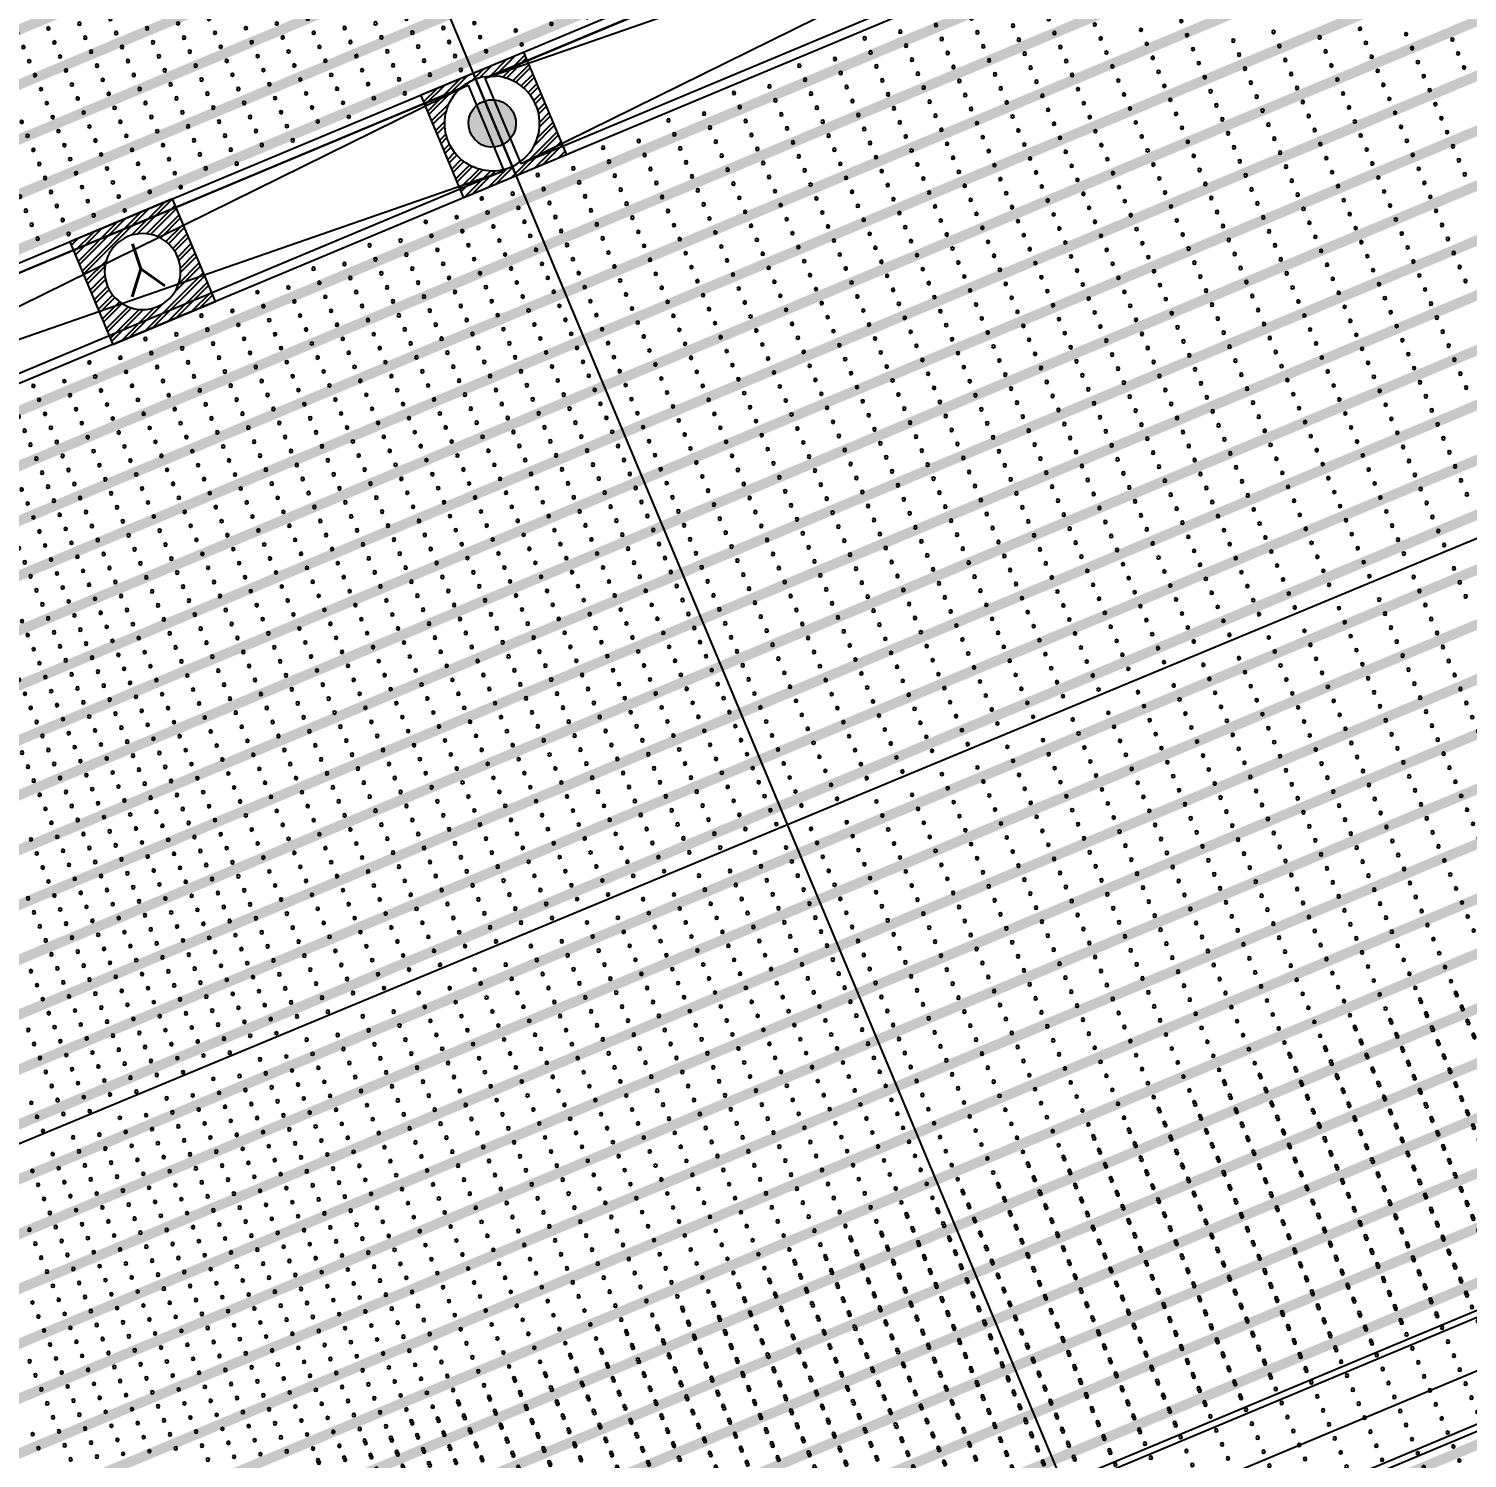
# Model space of a CAD drawing. Header units: millimetres. Extents: x 712803 to 922331, y -1382701 to -1225629.
# Drawn here: x 814440 to 817281, y -1276238 to -1273414 of the extents above; entities that cross this region are included whole.
import ezdxf

# ---------------------------------------------------------------- set-up
doc = ezdxf.new("R2010")
doc.units = ezdxf.units.MM
doc.header["$LTSCALE"] = 10
doc.header["$MEASUREMENT"] = 0
doc.linetypes.add('CENTER', pattern=[50.8, 31.75, -6.35, 6.35, -6.35])
for name, color, linetype in [('I—平顶—分格线', 8, 'Continuous'), ('I—平顶—喷淋', 21, 'Continuous'), ('I—平顶—暖通', 144, 'Continuous'), ('I—平顶—灯具', 62, 'Continuous'), ('I—平顶—烟感', 144, 'Continuous'), ('I—平顶—造型', 122, 'Continuous')]:
    doc.layers.add(name, color=color, linetype=linetype)
doc.styles.add('平顶图图例(客房区A2）$0$HZDX', font='ROMANS.shx', dxfattribs={"width": 0.8, "bigfont": 'hztxt.shx'})

# ---------------------------------------------------------------- blocks, each defined once
blk = doc.blocks.new('7890')
at = {"layer": 'I—平顶—分格线', "color": 1}
for centre in [(-2890, -20), (-2750, -20), (-2610, -20), (-2470, -20), (-2330, -20), (-2190, -20), (-2050, -20), (-2960, -35), (-2890, -50), (-2820, -35), (-2750, -50), (-2680, -35), (-2610, -50), (-2540, -35), (-2470, -50), (-2400, -35), (-2330, -50), (-2260, -35), (-2190, -50), (-2120, -35), (-2050, -50), (-1980, -35), (-2960, -65), (-2890, -80), (-2820, -65), (-2750, -80), (-2680, -65), (-2610, -80), (-2540, -65), (-2470, -80), (-2400, -65), (-2330, -80), (-2260, -65), (-2190, -80), (-2120, -65), (-2050, -80), (-1980, -65), (-2960, -95), (-2890, -110), (-2820, -95), (-2750, -110), (-2680, -95), (-2610, -110), (-2540, -95), (-2470, -110), (-2400, -95), (-2330, -110), (-2260, -95), (-2190, -110), (-2120, -95), (-2050, -110), (-1980, -95), (-2960, -125), (-2890, -140), (-2820, -125), (-2750, -140), (-2680, -125), (-2610, -140), (-2540, -125), (-2470, -140), (-2400, -125), (-2330, -140), (-2260, -125), (-2190, -140), (-2120, -125), (-2050, -140), (-1980, -125), (-2960, -155), (-2890, -170), (-2820, -155), (-2750, -170), (-2680, -155), (-2610, -170), (-2540, -155), (-2470, -170), (-2400, -155), (-2330, -170), (-2260, -155), (-2190, -170), (-2120, -155), (-2050, -170), (-1980, -155), (-2960, -185), (-2890, -200), (-2820, -185), (-2750, -200), (-2680, -185), (-2610, -200), (-2540, -185), (-2470, -200), (-2400, -185), (-2330, -200), (-2260, -185), (-2190, -200), (-2120, -185), (-2050, -200), (-1980, -185), (-2960, -215), (-2890, -230), (-2820, -215), (-2750, -230), (-2680, -215), (-2610, -230), (-2540, -215), (-2470, -230), (-2400, -215), (-2330, -230), (-2260, -215), (-2190, -230), (-2120, -215), (-2050, -230), (-1980, -215), (-2960, -245), (-2820, -245), (-2680, -245), (-2540, -245), (-2400, -245), (-2260, -245), (-2120, -245), (-1980, -245), (-2960, -275), (-2890, -260), (-2820, -275), (-2750, -260), (-2680, -275), (-2610, -260), (-2540, -275), (-2470, -260), (-2400, -275), (-2330, -260), (-2260, -275), (-2190, -260), (-2120, -275), (-2050, -260), (-1980, -275), (-2960, -305), (-2890, -290), (-2820, -305), (-2750, -290), (-2680, -305), (-2610, -290), (-2540, -305), (-2470, -290), (-2400, -305), (-2330, -290), (-2260, -305), (-2190, -290), (-2120, -305), (-2050, -290), (-1980, -305), (-2960, -335), (-2890, -320), (-2820, -335), (-2750, -320), (-2680, -335), (-2610, -320), (-2540, -335), (-2470, -320), (-2400, -335), (-2330, -320), (-2260, -335), (-2190, -320), (-2120, -335), (-2050, -320), (-1980, -335), (-2960, -365), (-2890, -350), (-2820, -365), (-2750, -350), (-2680, -365), (-2610, -350), (-2540, -365), (-2470, -350), (-2400, -365), (-2330, -350), (-2260, -365), (-2190, -350), (-2120, -365), (-2050, -350), (-1980, -365), (-2960, -395), (-2890, -380), (-2820, -395), (-2750, -380), (-2680, -395), (-2610, -380), (-2540, -395), (-2470, -380), (-2400, -395), (-2330, -380), (-2260, -395), (-2190, -380), (-2120, -395), (-2050, -380), (-1980, -395), (-2960, -425), (-2890, -410), (-2820, -425), (-2750, -410), (-2680, -425), (-2610, -410), (-2540, -425), (-2470, -410), (-2400, -425), (-2330, -410), (-2260, -425), (-2190, -410), (-2120, -425), (-2050, -410), (-1980, -425), (-2960, -455), (-2890, -440), (-2820, -455), (-2750, -440), (-2680, -455), (-2610, -440), (-2540, -455), (-2470, -440), (-2400, -455), (-2330, -440), (-2260, -455), (-2190, -440), (-2120, -455), (-2050, -440), (-1980, -455), (-2960, -485), (-2890, -470), (-2820, -485), (-2750, -470), (-2680, -485), (-2610, -470), (-2540, -485), (-2470, -470), (-2400, -485), (-2330, -470), (-2260, -485), (-2190, -470), (-2120, -485), (-2050, -470), (-1980, -485), (-2890, -500), (-2750, -500), (-2610, -500), (-2470, -500), (-2330, -500), (-2190, -500), (-2050, -500), (-2960, -515), (-2890, -530), (-2820, -515), (-2750, -530), (-2680, -515), (-2610, -530), (-2540, -515), (-2470, -530), (-2400, -515), (-2330, -530), (-2260, -515), (-2190, -530), (-2120, -515), (-2050, -530), (-1980, -515), (-2960, -545), (-2890, -560), (-2820, -545), (-2750, -560), (-2680, -545), (-2610, -560), (-2540, -545), (-2470, -560), (-2400, -545), (-2330, -560), (-2260, -545), (-2190, -560), (-2120, -545), (-2050, -560), (-1980, -545), (-2960, -575), (-2890, -590), (-2820, -575), (-2750, -590), (-2680, -575), (-2610, -590), (-2540, -575), (-2470, -590), (-2400, -575), (-2330, -590), (-2260, -575), (-2190, -590), (-2120, -575), (-2050, -590), (-1980, -575), (-2960, -605), (-2890, -620), (-2820, -605), (-2750, -620), (-2680, -605), (-2610, -620), (-2540, -605), (-2470, -620), (-2400, -605), (-2330, -620), (-2260, -605), (-2190, -620), (-2120, -605), (-2050, -620), (-1980, -605), (-2960, -635), (-2890, -650), (-2820, -635), (-2750, -650), (-2680, -635), (-2610, -650), (-2540, -635), (-2470, -650), (-2400, -635), (-2330, -650), (-2260, -635), (-2190, -650), (-2120, -635), (-2050, -650), (-1980, -635), (-2960, -665), (-2890, -680), (-2820, -665), (-2750, -680), (-2680, -665), (-2610, -680), (-2540, -665), (-2470, -680), (-2400, -665), (-2330, -680), (-2260, -665), (-2190, -680), (-2120, -665), (-2050, -680), (-1980, -665), (-2960, -695), (-2890, -710), (-2820, -695), (-2750, -710), (-2680, -695), (-2610, -710), (-2540, -695), (-2470, -710), (-2400, -695), (-2330, -710), (-2260, -695), (-2190, -710), (-2120, -695), (-2050, -710), (-1980, -695), (-2960, -725), (-2890, -740), (-2820, -725), (-2750, -740), (-2680, -725), (-2610, -740), (-2540, -725), (-2470, -740), (-2400, -725), (-2330, -740), (-2260, -725), (-2190, -740), (-2120, -725), (-2050, -740), (-1980, -725), (-2960, -755), (-2890, -770), (-2820, -755), (-2750, -770), (-2680, -755), (-2610, -770), (-2540, -755), (-2470, -770), (-2400, -755), (-2330, -770), (-2260, -755), (-2190, -770), (-2120, -755), (-2050, -770), (-1980, -755), (-2960, -785), (-2820, -785), (-2680, -785), (-2540, -785), (-2400, -785), (-2260, -785), (-2120, -785), (-1980, -785), (-2960, -815), (-2890, -800), (-2820, -815), (-2750, -800), (-2680, -815), (-2610, -800), (-2540, -815), (-2470, -800), (-2400, -815), (-2330, -800), (-2260, -815), (-2190, -800), (-2120, -815), (-2050, -800), (-1980, -815), (-2960, -845), (-2890, -830), (-2820, -845), (-2750, -830), (-2680, -845), (-2610, -830), (-2540, -845), (-2470, -830), (-2400, -845), (-2330, -830), (-2260, -845), (-2190, -830), (-2120, -845), (-2050, -830), (-1980, -845), (-2960, -875), (-2890, -860), (-2820, -875), (-2750, -860), (-2680, -875), (-2610, -860), (-2540, -875), (-2470, -860), (-2400, -875), (-2330, -860), (-2260, -875), (-2190, -860), (-2120, -875), (-2050, -860), (-1980, -875), (-2960, -905), (-2890, -890), (-2820, -905), (-2750, -890), (-2680, -905), (-2610, -890), (-2540, -905), (-2470, -890), (-2400, -905), (-2330, -890), (-2260, -905), (-2190, -890), (-2120, -905), (-2050, -890), (-1980, -905), (-2960, -935), (-2890, -920), (-2820, -935), (-2750, -920), (-2680, -935), (-2610, -920), (-2540, -935), (-2470, -920), (-2400, -935), (-2330, -920), (-2260, -935), (-2190, -920), (-2120, -935), (-2050, -920), (-1980, -935), (-2960, -965), (-2890, -950), (-2820, -965), (-2750, -950), (-2680, -965), (-2610, -950), (-2540, -965), (-2470, -950), (-2400, -965), (-2330, -950), (-2260, -965), (-2190, -950), (-2120, -965), (-2050, -950), (-1980, -965), (-2960, -995), (-2890, -980), (-2820, -995), (-2750, -980), (-2680, -995), (-2610, -980), (-2540, -995), (-2470, -980), (-2400, -995), (-2330, -980), (-2260, -995), (-2190, -980), (-2120, -995), (-2050, -980), (-1980, -995), (-2960, -1025), (-2890, -1010), (-2820, -1025), (-2750, -1010), (-2680, -1025), (-2610, -1010), (-2540, -1025), (-2470, -1010), (-2400, -1025), (-2330, -1010), (-2260, -1025), (-2190, -1010), (-2120, -1025), (-2050, -1010), (-1980, -1025), (-2890, -1040), (-2750, -1040), (-2610, -1040), (-2470, -1040), (-2330, -1040), (-2190, -1040), (-2050, -1040), (-2960, -1055), (-2890, -1070), (-2820, -1055), (-2750, -1070), (-2680, -1055), (-2610, -1070), (-2540, -1055), (-2470, -1070), (-2400, -1055), (-2330, -1070), (-2260, -1055), (-2190, -1070), (-2120, -1055), (-2050, -1070), (-1980, -1055), (-2960, -1085), (-2890, -1100), (-2820, -1085), (-2750, -1100), (-2680, -1085), (-2610, -1100), (-2540, -1085), (-2470, -1100), (-2400, -1085), (-2330, -1100), (-2260, -1085), (-2190, -1100), (-2120, -1085), (-2050, -1100), (-1980, -1085), (-2960, -1115), (-2890, -1130), (-2820, -1115), (-2750, -1130), (-2680, -1115), (-2610, -1130), (-2540, -1115), (-2470, -1130), (-2400, -1115), (-2330, -1130), (-2260, -1115), (-2190, -1130), (-2120, -1115), (-2050, -1130), (-1980, -1115), (-2960, -1145), (-2890, -1160), (-2820, -1145), (-2750, -1160), (-2680, -1145), (-2610, -1160), (-2540, -1145), (-2470, -1160), (-2400, -1145), (-2330, -1160), (-2260, -1145), (-2190, -1160), (-2120, -1145), (-2050, -1160), (-1980, -1145), (-2960, -1175), (-2890, -1190), (-2820, -1175), (-2750, -1190), (-2680, -1175), (-2610, -1190), (-2540, -1175), (-2470, -1190), (-2400, -1175), (-2330, -1190), (-2260, -1175), (-2190, -1190), (-2120, -1175), (-2050, -1190), (-1980, -1175), (-2960, -1205), (-2890, -1220), (-2820, -1205), (-2750, -1220), (-2680, -1205), (-2610, -1220), (-2540, -1205), (-2470, -1220), (-2400, -1205), (-2330, -1220), (-2260, -1205), (-2190, -1220), (-2120, -1205), (-2050, -1220), (-1980, -1205), (-2960, -1235), (-2890, -1250), (-2820, -1235), (-2750, -1250), (-2680, -1235), (-2610, -1250), (-2540, -1235), (-2470, -1250), (-2400, -1235), (-2330, -1250), (-2260, -1235), (-2190, -1250), (-2120, -1235), (-2050, -1250), (-1980, -1235), (-2960, -1265), (-2890, -1280), (-2820, -1265), (-2750, -1280), (-2680, -1265), (-2610, -1280), (-2540, -1265), (-2470, -1280), (-2400, -1265), (-2330, -1280), (-2260, -1265), (-2190, -1280), (-2120, -1265), (-2050, -1280), (-1980, -1265), (-2960, -1295), (-2890, -1310), (-2820, -1295), (-2750, -1310), (-2680, -1295), (-2610, -1310), (-2540, -1295), (-2470, -1310), (-2400, -1295), (-2330, -1310), (-2260, -1295), (-2190, -1310), (-2120, -1295), (-2050, -1310), (-1980, -1295), (-2960, -1325), (-2820, -1325), (-2680, -1325), (-2540, -1325), (-2400, -1325), (-2260, -1325), (-2120, -1325), (-1980, -1325), (-2960, -1355), (-2890, -1340), (-2820, -1355), (-2750, -1340), (-2680, -1355), (-2610, -1340), (-2540, -1355), (-2470, -1340), (-2400, -1355), (-2330, -1340), (-2260, -1355), (-2190, -1340), (-2120, -1355), (-2050, -1340), (-1980, -1355), (-2960, -1385), (-2890, -1370), (-2820, -1385), (-2750, -1370), (-2680, -1385), (-2610, -1370), (-2540, -1385), (-2470, -1370), (-2400, -1385), (-2330, -1370), (-2260, -1385), (-2190, -1370), (-2120, -1385), (-2050, -1370), (-1980, -1385)]:
    blk.add_circle(centre, 3, dxfattribs=at)
at = {"layer": 'I—平顶—分格线', "color": 3}
for centre in [(-1910, -20), (-1750, -20), (-1590, -20), (-1910, -50), (-1830, -35), (-1750, -50), (-1670, -35), (-1590, -50), (-1910, -80), (-1830, -65), (-1750, -80), (-1670, -65), (-1590, -80), (-1910, -110), (-1830, -95), (-1750, -110), (-1670, -95), (-1590, -110), (-1510, -95), (-1910, -140), (-1830, -125), (-1750, -140), (-1670, -125), (-1590, -140), (-1510, -125), (-1910, -170), (-1830, -155), (-1750, -170), (-1670, -155), (-1590, -170), (-1510, -155), (-1910, -200), (-1830, -185), (-1750, -200), (-1670, -185), (-1590, -200), (-1510, -185), (-1910, -230), (-1830, -215), (-1750, -230), (-1670, -215), (-1590, -230), (-1510, -215), (-1830, -245), (-1670, -245), (-1510, -245), (-1910, -260), (-1830, -275), (-1750, -260), (-1670, -275), (-1590, -260), (-1510, -275), (-1910, -290), (-1830, -305), (-1750, -290), (-1670, -305), (-1590, -290), (-1510, -305), (-1430, -290), (-1910, -320), (-1830, -335), (-1750, -320), (-1670, -335), (-1590, -320), (-1510, -335), (-1430, -320), (-1910, -350), (-1830, -365), (-1750, -350), (-1670, -365), (-1590, -350), (-1510, -365), (-1430, -350), (-1910, -380), (-1830, -395), (-1750, -380), (-1670, -395), (-1590, -380), (-1510, -395), (-1430, -380), (-1910, -410), (-1830, -425), (-1750, -410), (-1670, -425), (-1590, -410), (-1510, -425), (-1430, -410), (-1910, -440), (-1830, -455), (-1750, -440), (-1670, -455), (-1590, -440), (-1510, -455), (-1430, -440), (-1910, -470), (-1830, -485), (-1750, -470), (-1670, -485), (-1590, -470), (-1510, -485), (-1430, -470), (-1350, -485), (-1910, -500), (-1750, -500), (-1590, -500), (-1430, -500), (-1910, -530), (-1830, -515), (-1750, -530), (-1670, -515), (-1590, -530), (-1510, -515), (-1430, -530), (-1350, -515), (-1910, -560), (-1830, -545), (-1750, -560), (-1670, -545), (-1590, -560), (-1510, -545), (-1430, -560), (-1350, -545), (-1910, -590), (-1830, -575), (-1750, -590), (-1670, -575), (-1590, -590), (-1510, -575), (-1430, -590), (-1350, -575), (-1910, -620), (-1830, -605), (-1750, -620), (-1670, -605), (-1590, -620), (-1510, -605), (-1430, -620), (-1350, -605), (-1910, -650), (-1830, -635), (-1750, -650), (-1670, -635), (-1590, -650), (-1510, -635), (-1430, -650), (-1350, -635), (-1910, -680), (-1830, -665), (-1750, -680), (-1670, -665), (-1590, -680), (-1510, -665), (-1430, -680), (-1350, -665), (-1270, -680), (-1910, -710), (-1830, -695), (-1750, -710), (-1670, -695), (-1590, -710), (-1510, -695), (-1430, -710), (-1350, -695), (-1270, -710), (-1910, -740), (-1830, -725), (-1750, -740), (-1670, -725), (-1590, -740), (-1510, -725), (-1430, -740), (-1350, -725), (-1270, -740), (-1910, -770), (-1830, -755), (-1750, -770), (-1670, -755), (-1590, -770), (-1510, -755), (-1430, -770), (-1350, -755), (-1270, -770), (-1830, -785), (-1670, -785), (-1510, -785), (-1350, -785), (-1910, -800), (-1830, -815), (-1750, -800), (-1670, -815), (-1590, -800), (-1510, -815), (-1430, -800), (-1350, -815), (-1270, -800), (-1910, -830), (-1830, -845), (-1750, -830), (-1670, -845), (-1590, -830), (-1510, -845), (-1430, -830), (-1350, -845), (-1270, -830), (-1910, -860), (-1830, -875), (-1750, -860), (-1670, -875), (-1590, -860), (-1510, -875), (-1430, -860), (-1350, -875), (-1270, -860), (-1190, -875), (-1910, -890), (-1830, -905), (-1750, -890), (-1670, -905), (-1590, -890), (-1510, -905), (-1430, -890), (-1350, -905), (-1270, -890), (-1190, -905), (-1910, -920), (-1830, -935), (-1750, -920), (-1670, -935), (-1590, -920), (-1510, -935), (-1430, -920), (-1350, -935), (-1270, -920), (-1190, -935), (-1910, -950), (-1830, -965), (-1750, -950), (-1670, -965), (-1590, -950), (-1510, -965), (-1430, -950), (-1350, -965), (-1270, -950), (-1910, -980), (-1830, -995), (-1750, -980), (-1670, -995), (-1590, -980), (-1510, -995), (-1430, -980), (-1350, -995), (-1270, -980), (-1910, -1010), (-1830, -1025), (-1750, -1010), (-1670, -1025), (-1590, -1010), (-1510, -1025), (-1430, -1010), (-1350, -1025), (-1910, -1040), (-1750, -1040), (-1590, -1040), (-1430, -1040), (-1910, -1070), (-1830, -1055), (-1750, -1070), (-1670, -1055), (-1590, -1070), (-1510, -1055), (-1910, -1100), (-1830, -1085), (-1750, -1100), (-1670, -1085), (-1590, -1100), (-1510, -1085), (-1910, -1130), (-1830, -1115), (-1750, -1130), (-1670, -1115), (-1910, -1160), (-1830, -1145), (-1750, -1160), (-1670, -1145), (-1910, -1190), (-1830, -1175), (-1750, -1190), (-1670, -1175), (-1910, -1220), (-1830, -1205), (-1750, -1220), (-1670, -1205), (-1910, -1250), (-1830, -1235), (-1750, -1250), (-1670, -1235), (-1910, -1280), (-1830, -1265), (-1750, -1280), (-1670, -1265), (-1910, -1310), (-1830, -1295), (-1750, -1310), (-1670, -1295), (-1590, -1310), (-1830, -1325), (-1670, -1325), (-1910, -1340), (-1830, -1355), (-1750, -1340), (-1670, -1355), (-1590, -1340), (-1910, -1370), (-1830, -1385), (-1750, -1370), (-1670, -1385), (-1590, -1370)]:
    blk.add_circle(centre, 3, dxfattribs=at)
blk = doc.blocks.new('4560')
at = {"layer": 'I—平顶—分格线', "color": 3}
for centre in [(-1590, -20), (-1490, -20), (-1390, -20), (-1290, -20), (-1190, -20), (-1090, -20), (-1590, -50), (-1540, -35), (-1490, -50), (-1440, -35), (-1390, -50), (-1340, -35), (-1290, -50), (-1240, -35), (-1190, -50), (-1140, -35), (-1090, -50), (-1590, -80), (-1540, -65), (-1490, -80), (-1440, -65), (-1390, -80), (-1340, -65), (-1290, -80), (-1240, -65), (-1190, -80), (-1140, -65), (-1090, -80), (-1540, -95), (-1490, -110), (-1440, -95), (-1390, -110), (-1340, -95), (-1290, -110), (-1240, -95), (-1190, -110), (-1140, -95), (-1090, -110), (-1540, -125), (-1490, -140), (-1440, -125), (-1390, -140), (-1340, -125), (-1290, -140), (-1240, -125), (-1190, -140), (-1140, -125), (-1090, -140), (-1540, -155), (-1490, -170), (-1440, -155), (-1390, -170), (-1340, -155), (-1290, -170), (-1240, -155), (-1190, -170), (-1140, -155), (-1090, -170), (-1540, -185), (-1490, -200), (-1440, -185), (-1390, -200), (-1340, -185), (-1290, -200), (-1240, -185), (-1190, -200), (-1140, -185), (-1090, -200), (-1540, -215), (-1490, -230), (-1440, -215), (-1390, -230), (-1340, -215), (-1290, -230), (-1240, -215), (-1190, -230), (-1140, -215), (-1090, -230), (-1440, -245), (-1340, -245), (-1240, -245), (-1140, -245), (-1490, -260), (-1440, -275), (-1390, -260), (-1340, -275), (-1290, -260), (-1240, -275), (-1190, -260), (-1140, -275), (-1090, -260), (-1490, -290), (-1440, -305), (-1390, -290), (-1340, -305), (-1290, -290), (-1240, -305), (-1190, -290), (-1140, -305), (-1090, -290), (-1490, -320), (-1440, -335), (-1390, -320), (-1340, -335), (-1290, -320), (-1240, -335), (-1190, -320), (-1140, -335), (-1090, -320), (-1440, -365), (-1390, -350), (-1340, -365), (-1290, -350), (-1240, -365), (-1190, -350), (-1140, -365), (-1090, -350), (-1440, -395), (-1390, -380), (-1340, -395), (-1290, -380), (-1240, -395), (-1190, -380), (-1140, -395), (-1090, -380), (-1440, -425), (-1390, -410), (-1340, -425), (-1290, -410), (-1240, -425), (-1190, -410), (-1140, -425), (-1090, -410), (-1440, -455), (-1390, -440), (-1340, -455), (-1290, -440), (-1240, -455), (-1190, -440), (-1140, -455), (-1090, -440), (-1390, -470), (-1340, -485), (-1290, -470), (-1240, -485), (-1190, -470), (-1140, -485), (-1090, -470), (-1390, -500), (-1290, -500), (-1190, -500), (-1090, -500), (-1390, -530), (-1340, -515), (-1290, -530), (-1240, -515), (-1190, -530), (-1140, -515), (-1090, -530), (-1390, -560), (-1340, -545), (-1290, -560), (-1240, -545), (-1190, -560), (-1140, -545), (-1090, -560), (-1340, -575), (-1290, -590), (-1240, -575), (-1190, -590), (-1140, -575), (-1090, -590), (-1340, -605), (-1290, -620), (-1240, -605), (-1190, -620), (-1140, -605), (-1090, -620), (-1390, -650), (-1340, -635), (-1290, -650), (-1240, -635), (-1190, -650), (-1140, -635), (-1090, -650), (-1490, -680), (-1440, -665), (-1390, -680), (-1340, -665), (-1290, -680), (-1240, -665), (-1190, -680), (-1140, -665), (-1090, -680), (-1540, -695), (-1490, -710), (-1440, -695), (-1390, -710), (-1340, -695), (-1290, -710), (-1240, -695), (-1190, -710), (-1140, -695), (-1090, -710), (-1590, -740), (-1540, -725), (-1490, -740), (-1440, -725), (-1390, -740), (-1340, -725), (-1290, -740), (-1240, -725), (-1190, -740), (-1140, -725), (-1090, -740), (-1690, -770), (-1640, -755), (-1590, -770), (-1540, -755), (-1490, -770), (-1440, -755), (-1390, -770), (-1340, -755), (-1290, -770), (-1240, -755), (-1190, -770), (-1140, -755), (-1090, -770), (-1740, -785), (-1640, -785), (-1540, -785), (-1440, -785), (-1340, -785), (-1240, -785), (-1140, -785), (-1790, -800), (-1740, -815), (-1690, -800), (-1640, -815), (-1590, -800), (-1540, -815), (-1490, -800), (-1440, -815), (-1390, -800), (-1340, -815), (-1290, -800), (-1240, -815), (-1190, -800), (-1140, -815), (-1090, -800), (-1840, -845), (-1790, -830), (-1740, -845), (-1690, -830), (-1640, -845), (-1590, -830), (-1540, -845), (-1490, -830), (-1440, -845), (-1390, -830), (-1340, -845), (-1290, -830), (-1240, -845), (-1190, -830), (-1140, -845), (-1090, -830), (-1840, -875), (-1790, -860), (-1740, -875), (-1690, -860), (-1640, -875), (-1590, -860), (-1540, -875), (-1490, -860), (-1440, -875), (-1390, -860), (-1340, -875), (-1290, -860), (-1240, -875), (-1190, -860), (-1140, -875), (-1090, -860), (-1790, -890), (-1740, -905), (-1690, -890), (-1640, -905), (-1590, -890), (-1540, -905), (-1490, -890), (-1440, -905), (-1390, -890), (-1340, -905), (-1290, -890), (-1240, -905), (-1190, -890), (-1140, -905), (-1090, -890), (-1790, -920), (-1740, -935), (-1690, -920), (-1640, -935), (-1590, -920), (-1540, -935), (-1490, -920), (-1440, -935), (-1390, -920), (-1340, -935), (-1290, -920), (-1240, -935), (-1190, -920), (-1140, -935), (-1090, -920), (-1790, -950), (-1740, -965), (-1690, -950), (-1640, -965), (-1590, -950), (-1540, -965), (-1490, -950), (-1440, -965), (-1390, -950), (-1340, -965), (-1290, -950), (-1240, -965), (-1190, -950), (-1140, -965), (-1090, -950), (-1790, -980), (-1740, -995), (-1690, -980), (-1640, -995), (-1590, -980), (-1540, -995), (-1490, -980), (-1440, -995), (-1390, -980), (-1340, -995), (-1290, -980), (-1240, -995), (-1190, -980), (-1140, -995), (-1090, -980), (-1790, -1010), (-1740, -1025), (-1690, -1010), (-1640, -1025), (-1590, -1010), (-1540, -1025), (-1490, -1010), (-1440, -1025), (-1390, -1010), (-1340, -1025), (-1290, -1010), (-1240, -1025), (-1190, -1010), (-1140, -1025), (-1090, -1010), (-1690, -1040), (-1590, -1040), (-1490, -1040), (-1390, -1040), (-1290, -1040), (-1190, -1040), (-1090, -1040), (-1740, -1055), (-1690, -1070), (-1640, -1055), (-1590, -1070), (-1540, -1055), (-1490, -1070), (-1440, -1055), (-1390, -1070), (-1340, -1055), (-1290, -1070), (-1240, -1055), (-1190, -1070), (-1140, -1055), (-1090, -1070), (-1740, -1085), (-1690, -1100), (-1640, -1085), (-1590, -1100), (-1540, -1085), (-1490, -1100), (-1440, -1085), (-1390, -1100), (-1340, -1085), (-1290, -1100), (-1240, -1085), (-1190, -1100), (-1140, -1085), (-1090, -1100), (-1740, -1115), (-1690, -1130), (-1640, -1115), (-1590, -1130), (-1540, -1115), (-1490, -1130), (-1440, -1115), (-1390, -1130), (-1340, -1115), (-1290, -1130), (-1240, -1115), (-1190, -1130), (-1140, -1115), (-1090, -1130), (-1690, -1160), (-1640, -1145), (-1590, -1160), (-1540, -1145), (-1490, -1160), (-1440, -1145), (-1390, -1160), (-1340, -1145), (-1290, -1160), (-1240, -1145), (-1190, -1160), (-1140, -1145), (-1090, -1160), (-1690, -1190), (-1640, -1175), (-1590, -1190), (-1540, -1175), (-1490, -1190), (-1440, -1175), (-1390, -1190), (-1340, -1175), (-1290, -1190), (-1240, -1175), (-1190, -1190), (-1140, -1175), (-1090, -1190), (-1690, -1220), (-1640, -1205), (-1590, -1220), (-1540, -1205), (-1490, -1220), (-1440, -1205), (-1390, -1220), (-1340, -1205), (-1290, -1220), (-1240, -1205), (-1190, -1220), (-1140, -1205), (-1090, -1220), (-1690, -1250), (-1640, -1235), (-1590, -1250), (-1540, -1235), (-1490, -1250), (-1440, -1235), (-1390, -1250), (-1340, -1235), (-1290, -1250), (-1240, -1235), (-1190, -1250), (-1140, -1235), (-1090, -1250), (-1640, -1265), (-1590, -1280), (-1540, -1265), (-1490, -1280), (-1440, -1265), (-1390, -1280), (-1340, -1265), (-1290, -1280), (-1240, -1265), (-1190, -1280), (-1140, -1265), (-1090, -1280), (-1640, -1295), (-1590, -1310), (-1540, -1295), (-1490, -1310), (-1440, -1295), (-1390, -1310), (-1340, -1295), (-1290, -1310), (-1240, -1295), (-1190, -1310), (-1140, -1295), (-1090, -1310), (-1640, -1325), (-1540, -1325), (-1440, -1325), (-1340, -1325), (-1240, -1325), (-1140, -1325), (-1640, -1355), (-1590, -1340), (-1540, -1355), (-1490, -1340), (-1440, -1355), (-1390, -1340), (-1340, -1355), (-1290, -1340), (-1240, -1355), (-1190, -1340), (-1140, -1355), (-1090, -1340), (-1590, -1370), (-1540, -1385), (-1490, -1370), (-1440, -1385), (-1390, -1370), (-1340, -1385), (-1290, -1370), (-1240, -1385), (-1190, -1370), (-1140, -1385), (-1090, -1370)]:
    blk.add_circle(centre, 3, dxfattribs=at)
at = {"layer": 'I—平顶—分格线'}
for centre in [(-980, -20), (-860, -20), (-740, -20), (-620, -20), (-500, -20), (-380, -20), (-260, -20), (-140, -20), (-20, -20), (-1040, -35), (-980, -50), (-920, -35), (-860, -50), (-800, -35), (-740, -50), (-680, -35), (-620, -50), (-560, -35), (-500, -50), (-440, -35), (-380, -50), (-320, -35), (-260, -50), (-200, -35), (-140, -50), (-80, -35), (-20, -50), (-1040, -65), (-980, -80), (-920, -65), (-860, -80), (-800, -65), (-740, -80), (-680, -65), (-620, -80), (-560, -65), (-500, -80), (-440, -65), (-380, -80), (-320, -65), (-260, -80), (-200, -65), (-140, -80), (-80, -65), (-20, -80), (-1040, -95), (-980, -110), (-920, -95), (-860, -110), (-800, -95), (-740, -110), (-680, -95), (-620, -110), (-560, -95), (-500, -110), (-440, -95), (-380, -110), (-320, -95), (-260, -110), (-200, -95), (-140, -110), (-80, -95), (-20, -110), (-1040, -125), (-980, -140), (-920, -125), (-860, -140), (-800, -125), (-740, -140), (-680, -125), (-620, -140), (-560, -125), (-500, -140), (-440, -125), (-380, -140), (-320, -125), (-260, -140), (-200, -125), (-140, -140), (-80, -125), (-20, -140), (-1040, -155), (-980, -170), (-920, -155), (-860, -170), (-800, -155), (-740, -170), (-680, -155), (-620, -170), (-560, -155), (-500, -170), (-440, -155), (-380, -170), (-320, -155), (-260, -170), (-200, -155), (-140, -170), (-80, -155), (-20, -170), (-1040, -185), (-980, -200), (-920, -185), (-860, -200), (-800, -185), (-740, -200), (-680, -185), (-620, -200), (-560, -185), (-500, -200), (-440, -185), (-380, -200), (-320, -185), (-260, -200), (-200, -185), (-140, -200), (-80, -185), (-20, -200), (-1040, -215), (-980, -230), (-920, -215), (-860, -230), (-800, -215), (-740, -230), (-680, -215), (-620, -230), (-560, -215), (-500, -230), (-440, -215), (-380, -230), (-320, -215), (-260, -230), (-200, -215), (-140, -230), (-80, -215), (-20, -230), (-1040, -245), (-920, -245), (-800, -245), (-680, -245), (-560, -245), (-440, -245), (-320, -245), (-200, -245), (-80, -245), (-1040, -275), (-980, -260), (-920, -275), (-860, -260), (-800, -275), (-740, -260), (-680, -275), (-620, -260), (-560, -275), (-500, -260), (-440, -275), (-380, -260), (-320, -275), (-260, -260), (-200, -275), (-140, -260), (-80, -275), (-20, -260), (-1040, -305), (-980, -290), (-920, -305), (-860, -290), (-800, -305), (-740, -290), (-680, -305), (-620, -290), (-560, -305), (-500, -290), (-440, -305), (-380, -290), (-320, -305), (-260, -290), (-200, -305), (-140, -290), (-80, -305), (-20, -290), (-1040, -335), (-980, -320), (-920, -335), (-860, -320), (-800, -335), (-740, -320), (-680, -335), (-620, -320), (-560, -335), (-500, -320), (-440, -335), (-380, -320), (-320, -335), (-260, -320), (-200, -335), (-140, -320), (-80, -335), (-20, -320), (-1040, -365), (-980, -350), (-920, -365), (-860, -350), (-800, -365), (-740, -350), (-680, -365), (-620, -350), (-560, -365), (-500, -350), (-440, -365), (-380, -350), (-320, -365), (-260, -350), (-200, -365), (-140, -350), (-80, -365), (-20, -350), (-1040, -395), (-980, -380), (-920, -395), (-860, -380), (-800, -395), (-740, -380), (-680, -395), (-620, -380), (-560, -395), (-500, -380), (-440, -395), (-380, -380), (-320, -395), (-260, -380), (-200, -395), (-140, -380), (-80, -395), (-20, -380), (-1040, -425), (-980, -410), (-920, -425), (-860, -410), (-800, -425), (-740, -410), (-680, -425), (-620, -410), (-560, -425), (-500, -410), (-440, -425), (-380, -410), (-320, -425), (-260, -410), (-200, -425), (-140, -410), (-80, -425), (-20, -410), (-1040, -455), (-980, -440), (-920, -455), (-860, -440), (-800, -455), (-740, -440), (-680, -455), (-620, -440), (-560, -455), (-500, -440), (-440, -455), (-380, -440), (-320, -455), (-260, -440), (-200, -455), (-140, -440), (-80, -455), (-20, -440), (-1040, -485), (-980, -470), (-920, -485), (-860, -470), (-800, -485), (-740, -470), (-680, -485), (-620, -470), (-560, -485), (-500, -470), (-440, -485), (-380, -470), (-320, -485), (-260, -470), (-200, -485), (-140, -470), (-80, -485), (-20, -470), (-980, -500), (-860, -500), (-740, -500), (-620, -500), (-500, -500), (-380, -500), (-260, -500), (-140, -500), (-20, -500), (-1040, -515), (-980, -530), (-920, -515), (-860, -530), (-800, -515), (-740, -530), (-680, -515), (-620, -530), (-560, -515), (-500, -530), (-440, -515), (-380, -530), (-320, -515), (-260, -530), (-200, -515), (-140, -530), (-80, -515), (-20, -530), (-1040, -545), (-980, -560), (-920, -545), (-860, -560), (-800, -545), (-740, -560), (-680, -545), (-620, -560), (-560, -545), (-500, -560), (-440, -545), (-380, -560), (-320, -545), (-260, -560), (-200, -545), (-140, -560), (-80, -545), (-20, -560), (-1040, -575), (-980, -590), (-920, -575), (-860, -590), (-800, -575), (-740, -590), (-680, -575), (-620, -590), (-560, -575), (-500, -590), (-440, -575), (-380, -590), (-320, -575), (-260, -590), (-200, -575), (-140, -590), (-80, -575), (-20, -590), (-1040, -605), (-980, -620), (-920, -605), (-860, -620), (-800, -605), (-740, -620), (-680, -605), (-620, -620), (-560, -605), (-500, -620), (-440, -605), (-380, -620), (-320, -605), (-260, -620), (-200, -605), (-140, -620), (-80, -605), (-20, -620), (-1040, -635), (-980, -650), (-920, -635), (-860, -650), (-800, -635), (-740, -650), (-680, -635), (-620, -650), (-560, -635), (-500, -650), (-440, -635), (-380, -650), (-320, -635), (-260, -650), (-200, -635), (-140, -650), (-80, -635), (-20, -650), (-1040, -665), (-980, -680), (-920, -665), (-860, -680), (-800, -665), (-740, -680), (-680, -665), (-620, -680), (-560, -665), (-500, -680), (-440, -665), (-380, -680), (-320, -665), (-260, -680), (-200, -665), (-140, -680), (-80, -665), (-20, -680), (-1040, -695), (-980, -710), (-920, -695), (-860, -710), (-800, -695), (-740, -710), (-680, -695), (-620, -710), (-560, -695), (-500, -710), (-440, -695), (-380, -710), (-320, -695), (-260, -710), (-200, -695), (-140, -710), (-80, -695), (-20, -710), (-1040, -725), (-980, -740), (-920, -725), (-860, -740), (-800, -725), (-740, -740), (-680, -725), (-620, -740), (-560, -725), (-500, -740), (-440, -725), (-380, -740), (-320, -725), (-260, -740), (-200, -725), (-140, -740), (-80, -725), (-20, -740), (-1040, -755), (-980, -770), (-920, -755), (-860, -770), (-800, -755), (-740, -770), (-680, -755), (-620, -770), (-560, -755), (-500, -770), (-440, -755), (-380, -770), (-320, -755), (-260, -770), (-200, -755), (-140, -770), (-80, -755), (-20, -770), (-1040, -785), (-920, -785), (-800, -785), (-680, -785), (-560, -785), (-440, -785), (-320, -785), (-200, -785), (-80, -785), (-1040, -815), (-980, -800), (-920, -815), (-860, -800), (-800, -815), (-740, -800), (-680, -815), (-620, -800), (-560, -815), (-500, -800), (-440, -815), (-380, -800), (-320, -815), (-260, -800), (-200, -815), (-140, -800), (-80, -815), (-20, -800), (-1040, -845), (-980, -830), (-920, -845), (-860, -830), (-800, -845), (-740, -830), (-680, -845), (-620, -830), (-560, -845), (-500, -830), (-440, -845), (-380, -830), (-320, -845), (-260, -830), (-200, -845), (-140, -830), (-80, -845), (-20, -830), (-1040, -875), (-980, -860), (-920, -875), (-860, -860), (-800, -875), (-740, -860), (-680, -875), (-620, -860), (-560, -875), (-500, -860), (-440, -875), (-380, -860), (-320, -875), (-260, -860), (-200, -875), (-140, -860), (-80, -875), (-20, -860), (-1040, -905), (-980, -890), (-920, -905), (-860, -890), (-800, -905), (-740, -890), (-680, -905), (-620, -890), (-560, -905), (-500, -890), (-440, -905), (-380, -890), (-320, -905), (-260, -890), (-200, -905), (-140, -890), (-80, -905), (-20, -890), (-1040, -935), (-980, -920), (-920, -935), (-860, -920), (-800, -935), (-740, -920), (-680, -935), (-620, -920), (-560, -935), (-500, -920), (-440, -935), (-380, -920), (-320, -935), (-260, -920), (-200, -935), (-140, -920), (-80, -935), (-20, -920), (-1040, -965), (-980, -950), (-920, -965), (-860, -950), (-800, -965), (-740, -950), (-680, -965), (-620, -950), (-560, -965), (-500, -950), (-440, -965), (-380, -950), (-320, -965), (-260, -950), (-200, -965), (-140, -950), (-80, -965), (-20, -950), (-1040, -995), (-980, -980), (-920, -995), (-860, -980), (-800, -995), (-740, -980), (-680, -995), (-620, -980), (-560, -995), (-500, -980), (-440, -995), (-380, -980), (-320, -995), (-260, -980), (-200, -995), (-140, -980), (-80, -995), (-20, -980), (-1040, -1025), (-980, -1010), (-920, -1025), (-860, -1010), (-800, -1025), (-740, -1010), (-680, -1025), (-620, -1010), (-560, -1025), (-500, -1010), (-440, -1025), (-380, -1010), (-320, -1025), (-260, -1010), (-200, -1025), (-140, -1010), (-80, -1025), (-20, -1010), (-980, -1040), (-860, -1040), (-740, -1040), (-620, -1040), (-500, -1040), (-380, -1040), (-260, -1040), (-140, -1040), (-20, -1040), (-1040, -1055), (-980, -1070), (-920, -1055), (-860, -1070), (-800, -1055), (-740, -1070), (-680, -1055), (-620, -1070), (-560, -1055), (-500, -1070), (-440, -1055), (-380, -1070), (-320, -1055), (-260, -1070), (-200, -1055), (-140, -1070), (-80, -1055), (-20, -1070), (-1040, -1085), (-980, -1100), (-920, -1085), (-860, -1100), (-800, -1085), (-740, -1100), (-680, -1085), (-620, -1100), (-560, -1085), (-500, -1100), (-440, -1085), (-380, -1100), (-320, -1085), (-260, -1100), (-200, -1085), (-140, -1100), (-80, -1085), (-20, -1100), (-1040, -1115), (-980, -1130), (-920, -1115), (-860, -1130), (-800, -1115), (-740, -1130), (-680, -1115), (-620, -1130), (-560, -1115), (-500, -1130), (-440, -1115), (-380, -1130), (-320, -1115), (-260, -1130), (-200, -1115), (-140, -1130), (-80, -1115), (-20, -1130), (-1040, -1145), (-980, -1160), (-920, -1145), (-860, -1160), (-800, -1145), (-740, -1160), (-680, -1145), (-620, -1160), (-560, -1145), (-500, -1160), (-440, -1145), (-380, -1160), (-320, -1145), (-260, -1160), (-200, -1145), (-140, -1160), (-80, -1145), (-20, -1160), (-1040, -1175), (-980, -1190), (-920, -1175), (-860, -1190), (-800, -1175), (-740, -1190), (-680, -1175), (-620, -1190), (-560, -1175), (-500, -1190), (-440, -1175), (-380, -1190), (-320, -1175), (-260, -1190), (-200, -1175), (-140, -1190), (-80, -1175), (-20, -1190), (-1040, -1205), (-980, -1220), (-920, -1205), (-860, -1220), (-800, -1205), (-740, -1220), (-680, -1205), (-620, -1220), (-560, -1205), (-500, -1220), (-440, -1205), (-380, -1220), (-320, -1205), (-260, -1220), (-200, -1205), (-140, -1220), (-80, -1205), (-20, -1220), (-1040, -1235), (-980, -1250), (-920, -1235), (-860, -1250), (-800, -1235), (-740, -1250), (-680, -1235), (-620, -1250), (-560, -1235), (-500, -1250), (-440, -1235), (-380, -1250), (-320, -1235), (-260, -1250), (-200, -1235), (-140, -1250), (-80, -1235), (-20, -1250), (-1040, -1265), (-980, -1280), (-920, -1265), (-860, -1280), (-800, -1265), (-740, -1280), (-680, -1265), (-620, -1280), (-560, -1265), (-500, -1280), (-440, -1265), (-380, -1280), (-320, -1265), (-260, -1280), (-200, -1265), (-140, -1280), (-80, -1265), (-20, -1280), (-1040, -1295), (-980, -1310), (-920, -1295), (-860, -1310), (-800, -1295), (-740, -1310), (-680, -1295), (-620, -1310), (-560, -1295), (-500, -1310), (-440, -1295), (-380, -1310), (-320, -1295), (-260, -1310), (-200, -1295), (-140, -1310), (-80, -1295), (-20, -1310), (-1040, -1325), (-920, -1325), (-800, -1325), (-680, -1325), (-560, -1325), (-440, -1325), (-320, -1325), (-200, -1325), (-80, -1325), (-1040, -1355), (-980, -1340), (-920, -1355), (-860, -1340), (-800, -1355), (-740, -1340), (-680, -1355), (-620, -1340), (-560, -1355), (-500, -1340), (-440, -1355), (-380, -1340), (-320, -1355), (-260, -1340), (-200, -1355), (-140, -1340), (-80, -1355), (-20, -1340), (-1040, -1385), (-980, -1370), (-920, -1385), (-860, -1370), (-800, -1385), (-740, -1370), (-680, -1385), (-620, -1370), (-560, -1385), (-500, -1370), (-440, -1385), (-380, -1370), (-320, -1385), (-260, -1370), (-200, -1385), (-140, -1370), (-80, -1385), (-20, -1370)]:
    blk.add_circle(centre, 3, dxfattribs=at)
blk = doc.blocks.new('*U326')
for p, q in [((-1944.1, 80.6), (6265.1, 80.6)), ((-1939.3, 75.9), (6260.4, 75.9)), ((-1939.3, 40.3), (6260.4, 40.3)), ((6265.1, 0), (-1944.1, 0)), ((6260.4, 4.7), (-1939.3, 4.7))]:
    blk.add_line(p, q)
blk = doc.blocks.new('*U295')
for p, q in [((-938.2, 85.3), (225.4, 85.3)), ((218.3, 78.2), (-931.1, 78.2)), ((-931.1, 78.2), (218.3, 78.2)), ((218.3, 78.2), (-931.1, 7.1)), ((-931.1, 78.2), (218.3, 7.1)), ((218.3, 78.2), (218.3, 7.1)), ((225.4, 85.3), (225.4, 0)), ((225.4, 0), (-938.2, 0)), ((218.3, 7.1), (-931.1, 7.1))]:
    blk.add_line(p, q)
blk = doc.blocks.new('*U296')
for p, q in [((-938.2, 85.3), (225.4, 85.3)), ((-938.2, 0), (-938.2, 85.3)), ((218.3, 78.2), (-931.1, 78.2)), ((-931.1, 78.2), (218.3, 78.2)), ((-931.1, 7.1), (-931.1, 78.2)), ((218.3, 78.2), (-931.1, 7.1)), ((-931.1, 78.2), (218.3, 7.1)), ((225.4, 0), (-938.2, 0)), ((218.3, 7.1), (-931.1, 7.1))]:
    blk.add_line(p, q)
blk = doc.blocks.new('上下喷1111')
h = blk.add_hatch(color=256)
h.dxf.hatch_style = 1
edge = h.paths.add_edge_path()
edge.add_arc((0, 0), 0.5, 0, 180)
edge.add_arc((0, 0), 0.5, 180, 360)
at = {"elevation": 0}
for points in [[(-1, 0, -1), (1, 0, 0.084041)], [(-1, 0, 1), (1, 0, -0.084041)]]:
    blk.add_lwpolyline(points, format="xyb", dxfattribs=at)
blk.add_lwpolyline([(0.5, 0, 1), (-0.5, 0, 1)], format="xyb", close=True, dxfattribs=at)
blk = doc.blocks.new('平顶图图例(客房区A2）$0$烟感')
at = {"layer": 'I—平顶—烟感', "linetype": 'Continuous'}
blk.add_circle((0, 0), 2.16, dxfattribs=at)
at = {"layer": 'I—平顶—烟感', "linetype": 'Continuous', "style": '平顶图图例(客房区A2）$0$HZDX'}
blk.add_text('Y', height=2.858, dxfattribs=at).set_placement((-1.143, -1.685))
blk = doc.blocks.new('P1-T2')
at = {"layer": 'I—平顶—分格线'}
h = blk.add_hatch(dxfattribs=at)
h.set_pattern_fill('ANSI32', color=256, scale=2, angle=-112.6844)
h.set_pattern_definition([(292.3155952, (1491410.085, 240780.641), (17.62327694, 7.23343693), []), (292.3155952, (1491406.622, 240772.355), (17.62327694, 7.23343693), [])])
edge = h.paths.add_edge_path()
edge.add_arc((-4353.6, -17228.2), 93.8, 292.6844, 652.6844, ccw=False)
h.paths.add_polyline_path([(-4240, -17116.7), (-4240, -17336.7), (-4460, -17336.7), (-4460, -17116.7)])
h = blk.add_hatch(dxfattribs=at)
h.set_pattern_fill('ANSI32', color=256, scale=2, angle=-112.6844)
h.set_pattern_definition([(292.3155952, (1488390.101, 240029.154), (17.62327694, 7.23343693), []), (292.3155952, (1488386.638, 240020.868), (17.62327694, 7.23343693), [])])
edge = h.paths.add_edge_path(flags=16)
edge.add_arc((-4350, -17978.2), 75, -112.6844, 247.3156)
h.paths.add_polyline_path([(-4460, -17868.2), (-4460, -18088.2), (-4240, -18088.2), (-4240, -17868.2)])
for points in [[(-2809.9, -23.6), (-2863, -22432.8)], [(-5690.8, -17224.7), (-10.8, -17224.7)]]:
    blk.add_lwpolyline(points, dxfattribs=at)
at = {"layer": 'I—平顶—灯具', "linetype": 'CENTER', "ltscale": 0.01, "const_width": 20}
for points in [[(-4885, -20), (-4885, -22429.3)], [(-4785, -20), (-4785, -22429.3)], [(-4685, -20), (-4685, -22429.3)], [(-4585, -20), (-4585, -22429.3)], [(-4485, -20), (-4485, -22429.3)], [(-4190, -20), (-4190, -22429.3)], [(-4090, -20), (-4090, -22429.3)], [(-3990, -20), (-3990, -22429.3)], [(-3890, -20), (-3890, -22429.3)], [(-3790, -20), (-3790, -22429.3)], [(-3690, -20), (-3690, -22429.3)], [(-3590, -20), (-3590, -22429.3)], [(-3490, -20), (-3490, -22429.3)], [(-3390, -20), (-3390, -22429.3)], [(-3290, -20), (-3290, -22429.3)], [(-3190, -20), (-3190, -22429.3)], [(-3090, -20), (-3090, -22429.3)], [(-2990, -20), (-2990, -22429.3)], [(-2890, -20), (-2890, -22429.3)], [(-2790, -20), (-2790, -22429.3)], [(-2690, -20), (-2690, -22429.3)], [(-2590, -20), (-2590, -22429.3)], [(-2490, -20), (-2490, -22429.3)], [(-2390, -20), (-2390, -22429.3)], [(-2290, -20), (-2290, -22449.3)], [(-2190, -20), (-2190, -22449.3)], [(-2090, -20), (-2090, -22449.3)], [(-1990, -20), (-1990, -22429.3)], [(-1890, -20), (-1890, -22429.3)], [(-1790, -20), (-1790, -22429.3)], [(-1690, -20), (-1690, -22429.3)], [(-1590, -20), (-1590, -22429.3)], [(-1490, -20), (-1490, -22429.3)], [(-1195, -20), (-1195, -22429.3)]]:
    blk.add_lwpolyline(points, dxfattribs=at)
at = {"layer": 'I—平顶—造型'}
for points in [[(-4240, -17116.7), (-4240, -17336.7), (-4460, -17336.7), (-4460, -17116.7)], [(-4460, -17868.2), (-4460, -18088.2), (-4240, -18088.2), (-4240, -17868.2)]]:
    blk.add_lwpolyline(points, close=True, dxfattribs=at)
at = {"layer": 'I—平顶—分格线', "xscale": -0.9999999999999996, "rotation": 270}
for name, p in [('7890', (-4455, -14224.6)), ('7890', (-2840, -14224.6)), ('7890', (-1440, -14224.6)), ('7890', (-665, -14224.6)), ('4560', (-4455, -17224.6)), ('4560', (-2840, -17224.6)), ('4560', (-1440, -17224.6)), ('4560', (-665, -17224.6))]:
    blk.add_blockref(name, p, dxfattribs=at)
at = {"layer": 'I—平顶—喷淋', "extrusion": (-1.15177e-08, -9.28553e-09, -1), "xscale": 93.74999999999997, "yscale": 93.74999999999997, "zscale": -93.75000000000014, "rotation": 26.39356275663526}
blk.add_blockref('上下喷1111', (4353.6, -17228.2, 0), dxfattribs=at)
at = {"layer": 'I—平顶—暖通'}
for name, p, xscale, yscale, zscale, rotation in [('*U326', (-1440, -17122.5), -2.729779416098289, 2.729779416098289, 2.729779416098289, 270), ('*U296', (-4240, -14805.8), 2.578178684655874, 2.578178684655874, 2.578178684655874, 90), ('*U295', (-4240, -17805.8), 2.578178684655874, 2.578178684655874, 2.578178684655874, 90)]:
    blk.add_blockref(name, p, dxfattribs=dict(at, xscale=xscale, yscale=yscale, zscale=zscale, rotation=rotation))
at = {"layer": 'I—平顶—烟感', "xscale": -34.72222223022209, "yscale": 34.72222223022212, "zscale": 34.72222223022213, "rotation": 266.1686942821742}
blk.add_blockref('平顶图图例(客房区A2）$0$烟感', (-4350, -17978.2), dxfattribs=at)

msp = doc.modelspace()

# ---------------------------------------------------------------- block references
at = {"rotation": 292.6891305224073}
msp.add_blockref('P1-T2', (832929.7, -1270972.1, 0), dxfattribs=at)

doc.saveas('drawing.dxf')
